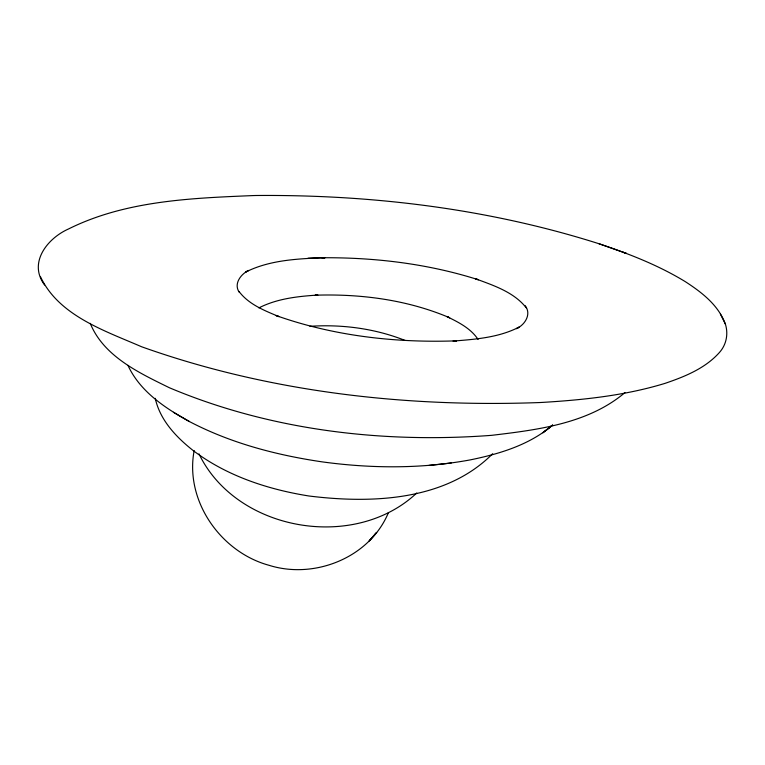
<?xml version="1.0" encoding="UTF-8"?>
<svg xmlns="http://www.w3.org/2000/svg" width="765" height="765" viewBox="0 0 765 765"><rect width="100%" height="100%" fill="white"/><g stroke="black" fill="none" stroke-linecap="round" stroke-linejoin="round"><path stroke-width="1.15" d="M194.167 450.547C184.604 500.721 220.664 552.158 269.06 565.306C314.635 579.66 369.791 557.57 388.448 512.598M492.66 453.722C445.641 501.123 371.197 503.724 308.907 495.988C267.827 489.418 226.861 475.973 193.354 450.69C176.304 437.264 159.99 420.176 155.247 398.316M416.753 492.985C354.491 551.699 236.328 531.417 198.977 453.846M624.957 392.598C588.295 423.609 537.805 429.834 491.809 435.314L488.806 435.543C380.807 443.308 269.557 429.978 169.342 387.721C139.173 372.89 103.705 356.423 90.232 323.346M552.674 425.053C529.552 444.972 499.306 453.999 469.94 459.947C421.18 468.926 371.063 468.562 322.046 461.85C276.232 455.089 230.686 443.136 189.481 421.582C165.077 408.08 139.976 391.498 127.937 365.345M551.489 425.971L542.787 432.799L552.626 425.082M258.895 307.893C277.064 298.608 297.805 296.332 317.886 295.06L315.132 295.214C360.784 293.712 407.439 299.784 449.677 317.771L447.133 316.7C458.627 322.285 470.877 328.472 478.096 339.469M428.916 465.407L451.245 462.997M309.93 326.311C342.165 324.178 375.108 328.529 405.201 340.492M308.027 258.216L325.068 257.642C298.283 258.79 270.131 259.794 245.708 272.044L248.558 270.437C240.765 274.186 233.411 283.958 239.292 292.326M325.068 257.642L321.855 257.757C374.668 257.327 427.912 263.705 478.345 279.751L475.601 278.795C493.741 285.527 513.87 292.077 526.291 307.836M40.593 276.978C58.943 315.792 104.901 330.796 141.563 346.746C268.563 392.005 405.182 407.477 539.478 402.553L543.007 402.371C584.173 399.875 625.588 395.448 665.168 383.322C684.866 376.609 705.234 368.395 719.416 352.502A33.201 30.782 27.2 0 0 725.411 324.15C718.44 305.082 701.735 292.307 685.287 281.644C659.229 265.732 630.695 254.477 601.864 244.704L598.966 243.729C488.443 208.635 371.819 194.549 256.084 195.496L252.708 195.591C190.533 198.183 125.24 200.717 68.487 228.984C47.449 238.298 27.913 262.758 44.6 284.991M598.966 243.729L626.411 253.406L623.179 252.259M173.426 412.278L189.481 421.582M238.976 291.427C248.702 304.394 264.537 310.628 279.034 316.634L275.955 315.505C333.617 335.988 395.601 343.036 456.571 340.836L453.043 341.066C475.428 339.354 498.77 337.566 519.072 327.124L516.442 328.673C524.933 324.867 531.752 314.205 525.182 305.684M720.401 314.08L725.411 324.15M375.252 534.018L369.151 540.951L376.657 532.43L375.252 534.018"/></g></svg>
